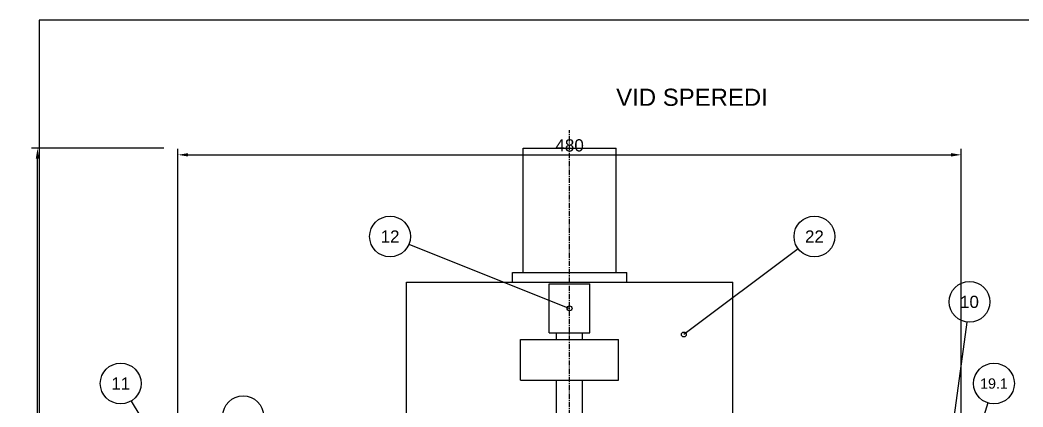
# Model space of a CAD drawing. Header units: millimetres. Extents: x 15 to 2636, y 5 to 589.
# Drawn here: x 15.3 to 261.1, y 494.3 to 589 of the extents above; entities that cross this region are included whole.
import ezdxf
from ezdxf.enums import TextEntityAlignment as Align

# ---------------------------------------------------------------- set-up
doc = ezdxf.new("R2010")
doc.units = ezdxf.units.MM
doc.header["$LTSCALE"] = 0.4
doc.linetypes.add('CENTER', pattern=[5.08, 3.175, -0.635, 0.635, -0.635])
for name, color, linetype in [('Golova', 212, 'CONTINUOUS'), ('Osevye', 8, 'CENTER'), ('Privod', 134, 'CONTINUOUS'), ('Ramka', 7, 'CONTINUOUS'), ('Razmery', 8, 'CONTINUOUS'), ('SHVP', 1, 'CONTINUOUS'), ('Tekst', 7, 'CONTINUOUS'), ('Uzly', 94, 'CONTINUOUS')]:
    doc.layers.add(name, color=color, linetype=linetype)
doc.styles.add('CHERT', font='arial.ttf')
doc.dimstyles.new('T1', dxfattribs={"dimtxt": 3, "dimasz": 2.5, "dimexe": 1.5, "dimexo": 1, "dimgap": 0.8, "dimtad": 1, "dimtxsty": 'CHERT', "dimcen": 2.5, "dimazin": 3, "dimtfac": 1, "dimtmove": 0, "dimatfit": 3})

msp = doc.modelspace()

# ---------------------------------------------------------------- linework, layer by layer
at = {"layer": 'Golova'}
for p, q in [((110, 524.8), (190, 524.8)), ((110, 408), (110, 524.8)), ((190, 408), (190, 524.8))]:
    msp.add_line(p, q, dxfattribs=at)
at = {"layer": 'Osevye'}
msp.add_line((150, 352), (150, 562), dxfattribs=at)
at = {"layer": 'Privod'}
for p, q in [((138.6, 557.6), (161.4, 557.6)), ((138.6, 527.2), (138.6, 557.6)), ((161.4, 527.2), (161.4, 557.6)), ((138.6, 527.2), (161.4, 527.2)), ((145, 524.4), (155, 524.4)), ((145, 512.4), (145, 524.4)), ((155, 512.4), (155, 524.4)), ((145, 512.4), (155, 512.4))]:
    msp.add_line(p, q, dxfattribs=at)
at = {"layer": 'Ramka'}
for p, q in [((836, 589), (20, 589)), ((20, 589), (20, 5))]:
    msp.add_line(p, q, dxfattribs=at)
at = {"layer": 'SHVP'}
for p, q in [((146.8, 510.8), (146.8, 512.4)), ((153.2, 510.8), (153.2, 512.4)), ((146.8, 476), (146.8, 500.8)), ((153.2, 476), (153.2, 500.8))]:
    msp.add_line(p, q, dxfattribs=at)
at = {"layer": 'Tekst'}
for p, q in [((110.6424, 534.143), (150, 518.4)), ((206, 533), (178, 512)), ((247.3262, 515.0456), (241.2, 470)), ((42.5725, 495.7125), (58, 470)), ((252.4943, 495.2321), (242, 462))]:
    msp.add_line(p, q, dxfattribs=at)
for centre, radius in [((106, 536), 5), ((210, 536), 5), ((248, 520), 5), ((150, 518.4), 0.6), ((178, 512), 0.6), ((40, 500), 5), ((254, 500), 5), ((70, 492), 5)]:
    msp.add_circle(centre, radius, dxfattribs=at)
at = {"layer": 'Uzly'}
for p, q in [((136, 527.2), (164, 527.2)), ((136, 524.8), (136, 527.2)), ((164, 524.8), (164, 527.2)), ((136, 524.8), (164, 524.8)), ((138, 510.8), (162, 510.8)), ((138, 500.8), (138, 510.8)), ((162, 500.8), (162, 510.8)), ((138, 500.8), (162, 500.8))]:
    msp.add_line(p, q, dxfattribs=at)

# ---------------------------------------------------------------- texts
at = {"layer": 'Tekst', "style": 'CHERT'}
msp.add_text('VID SPEREDI', height=4.2, dxfattribs=at).set_placement((180, 568), align=Align.CENTER)
for s, height, p in [('12', 2.975, (106, 536)), ('22', 2.975, (210, 536)), ('10', 2.975, (248, 520)), ('11', 2.975, (40, 500)), ('19.1', 2.5, (254, 500))]:
    msp.add_text(s, height=height, dxfattribs=at).set_placement(p, align=Align.MIDDLE_CENTER)

# ---------------------------------------------------------------- dimensions: what is measured, and where the dimension line sits
at = {"layer": 'Razmery'}
msp.add_linear_dim(base=(54, 556), p1=(54, 460), p2=(246, 460), text='480', dimstyle='T1', override={"dimlfac": 2.5}, dxfattribs=at).render()
msp.add_linear_dim(base=(19.6, 312), p1=(51.6, 312), p2=(51.6, 557.6), angle=90, text='614', dimstyle='T1', override={"dimlfac": 2.5}, dxfattribs=at).render()

doc.saveas('drawing.dxf')
